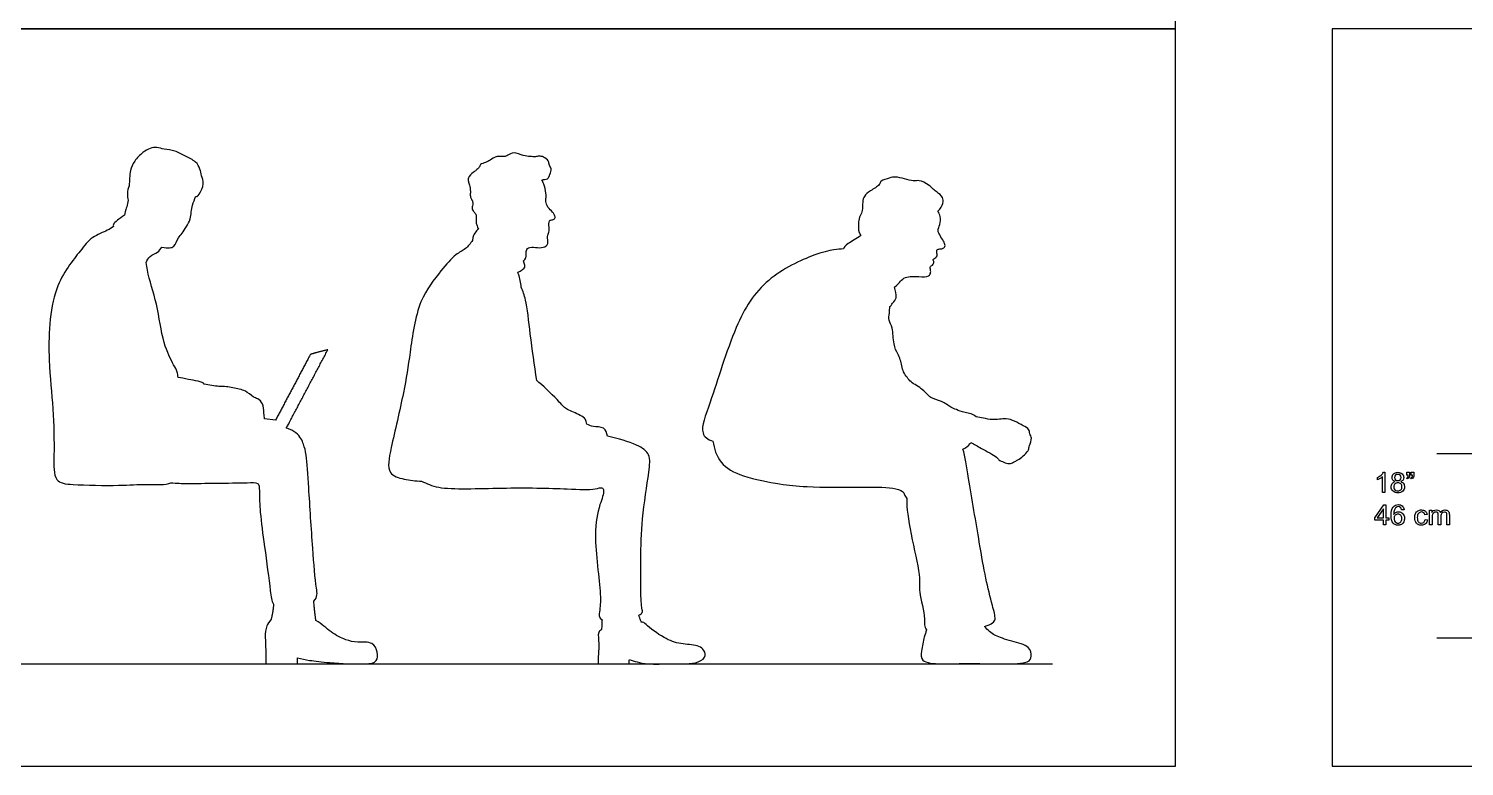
# Model space of a CAD drawing. Header units: millimetres. Extents: x 11.2 to 50.9, y -0.3 to 14.1.
# Drawn here: x 17.78 to 21.341, y 0.177 to 2.006 of the extents above; entities that cross this region are included whole.
import ezdxf

# ---------------------------------------------------------------- set-up
doc = ezdxf.new("R2010")
doc.units = ezdxf.units.MM
for name, color, linetype, true_color in [('AG-DIAGRAM', 7, 'Continuous', 0xfecc66), ('AG-GUIDES', 7, 'Continuous', 0xcccccc), ('AG-OUTLINE', 7, 'Continuous', 0x8000ff), ('X-VPRT', 6, 'Continuous', 0xff00ff)]:
    doc.layers.add(name, color=color, linetype=linetype, true_color=true_color)

msp = doc.modelspace()

# ---------------------------------------------------------------- linework, layer by layer
at = {"layer": 'AG-DIAGRAM'}
for p, q in [((21.2731, 0.4955), (28.6599, 0.4955)), ((11.4802, 0.4311), (20.3194, 0.4311))]:
    msp.add_line(p, q, dxfattribs=at)
at = {"layer": 'AG-GUIDES'}
msp.add_line((21.2731, 0.9527), (24.8739, 0.9527), dxfattribs=at)
for points in [[(21.1255, 0.8874), (21.1255, 0.8934)], [(21.1439, 0.8557), (21.1379, 0.8557), (21.1379, 0.8949)], [(21.14, 0.906), (21.1439, 0.906), (21.1439, 0.8557)], [(21.1996, 0.8898), (21.1981, 0.8922)], [(21.1987, 0.8991), (21.1987, 0.9063), (21.2053, 0.9063), (21.2053, 0.9006)], [(21.202, 0.8991), (21.1987, 0.8991)], [(21.2101, 0.8898), (21.2086, 0.8922)], [(21.2092, 0.8991), (21.2092, 0.9063), (21.2159, 0.9063), (21.2159, 0.9006)], [(21.2125, 0.8991), (21.2092, 0.8991)], [(21.1915, 0.8133), (21.1854, 0.813)], [(21.249, 0.8012), (21.243, 0.8003)], [(21.2436, 0.7889), (21.2496, 0.788)], [(21.2547, 0.7756), (21.2547, 0.8118), (21.2601, 0.8118), (21.2601, 0.8066)], [(21.261, 0.7943), (21.261, 0.7756), (21.2547, 0.7756)], [(21.2824, 0.7967), (21.2824, 0.7756), (21.2764, 0.7756), (21.2764, 0.7991)], [(21.3038, 0.8003), (21.3038, 0.7756), (21.2978, 0.7756), (21.2978, 0.7982)]]:
    msp.add_lwpolyline(points, dxfattribs=at)
for points in [[(21.1406, 0.7756), (21.1406, 0.7874), (21.1186, 0.7874), (21.1186, 0.7931), (21.1415, 0.8256), (21.1466, 0.8256), (21.1466, 0.7931), (21.1535, 0.7931), (21.1535, 0.7874), (21.1466, 0.7874), (21.1466, 0.7756)], [(21.1406, 0.7931), (21.1406, 0.8157), (21.1249, 0.7931)]]:
    msp.add_lwpolyline(points, close=True, dxfattribs=at)
for points in [[(21.1255, 0.8934), (21.1288, 0.8949), (21.1318, 0.897), (21.1345, 0.8991)], [(21.1318, 0.8907), (21.1294, 0.8892), (21.1273, 0.888), (21.1255, 0.8874)], [(21.1379, 0.8949), (21.1363, 0.8934), (21.1342, 0.8919), (21.1318, 0.8907)], [(21.1345, 0.8991), (21.1369, 0.9015), (21.1388, 0.9036), (21.14, 0.906)], [(21.1616, 0.8931), (21.1616, 0.8967), (21.1629, 0.8997), (21.1656, 0.9021)], [(21.1635, 0.8868), (21.1622, 0.8886), (21.1616, 0.8907), (21.1616, 0.8931)], [(21.1656, 0.9021), (21.1683, 0.9045), (21.1716, 0.906), (21.1761, 0.906)], [(21.1701, 0.8985), (21.1686, 0.897), (21.168, 0.8952), (21.168, 0.8931)], [(21.168, 0.8931), (21.168, 0.8907), (21.1686, 0.8889), (21.1701, 0.8874)], [(21.1761, 0.9009), (21.1737, 0.9009), (21.1719, 0.9), (21.1701, 0.8985)], [(21.1761, 0.906), (21.1803, 0.906), (21.1839, 0.9045), (21.1866, 0.9021)], [(21.1818, 0.8985), (21.1803, 0.9), (21.1785, 0.9009), (21.1761, 0.9009)], [(21.1842, 0.8928), (21.1842, 0.8952), (21.1833, 0.897), (21.1818, 0.8985)], [(21.1818, 0.8874), (21.1833, 0.8889), (21.1842, 0.8907), (21.1842, 0.8928)], [(21.1866, 0.9021), (21.1894, 0.8994), (21.1906, 0.8964), (21.1906, 0.8928)], [(21.1906, 0.8928), (21.1906, 0.8904), (21.19, 0.8886), (21.1888, 0.8868)], [(21.1981, 0.8922), (21.1993, 0.8928), (21.2002, 0.8934), (21.2008, 0.8946)], [(21.2041, 0.894), (21.2032, 0.8922), (21.2017, 0.8907), (21.1996, 0.8898)], [(21.2008, 0.8946), (21.2014, 0.8958), (21.2017, 0.8973), (21.202, 0.8991)], [(21.2053, 0.9006), (21.2053, 0.8976), (21.205, 0.8952), (21.2041, 0.894)], [(21.2086, 0.8922), (21.2098, 0.8928), (21.2107, 0.8934), (21.2113, 0.8946)], [(21.2147, 0.894), (21.2138, 0.8922), (21.2122, 0.8907), (21.2101, 0.8898)], [(21.2113, 0.8946), (21.2119, 0.8958), (21.2122, 0.8973), (21.2125, 0.8991)], [(21.2159, 0.9006), (21.2159, 0.8976), (21.2156, 0.8952), (21.2147, 0.894)], [(21.1595, 0.8702), (21.1595, 0.8732), (21.1604, 0.8759), (21.1619, 0.8783)], [(21.1641, 0.8591), (21.161, 0.8621), (21.1595, 0.8657), (21.1595, 0.8702)], [(21.1619, 0.8783), (21.1638, 0.8804), (21.1662, 0.8819), (21.1692, 0.8829)], [(21.1692, 0.8829), (21.1665, 0.8838), (21.1647, 0.885), (21.1635, 0.8868)], [(21.1761, 0.8551), (21.1713, 0.8551), (21.1671, 0.8563), (21.1641, 0.8591)], [(21.1689, 0.8771), (21.1668, 0.8753), (21.1659, 0.8729), (21.1659, 0.8702)], [(21.1659, 0.8702), (21.1659, 0.8684), (21.1665, 0.8666), (21.1671, 0.8651)], [(21.1671, 0.8651), (21.168, 0.8633), (21.1692, 0.8621), (21.171, 0.8612)], [(21.1761, 0.8801), (21.1731, 0.8801), (21.1707, 0.8792), (21.1689, 0.8771)], [(21.1701, 0.8874), (21.1716, 0.8859), (21.1737, 0.8853), (21.1761, 0.8853)], [(21.171, 0.8612), (21.1725, 0.8603), (21.1743, 0.8597), (21.1761, 0.8597)], [(21.1761, 0.8853), (21.1785, 0.8853), (21.1803, 0.8859), (21.1818, 0.8874)], [(21.1833, 0.8771), (21.1815, 0.8792), (21.1788, 0.8801), (21.1761, 0.8801)], [(21.1761, 0.8597), (21.1791, 0.8597), (21.1815, 0.8609), (21.1833, 0.8627)], [(21.1882, 0.8591), (21.1851, 0.8563), (21.1809, 0.8551), (21.1761, 0.8551)], [(21.1888, 0.8868), (21.1875, 0.885), (21.1857, 0.8838), (21.183, 0.8829)], [(21.183, 0.8829), (21.1863, 0.8816), (21.1885, 0.8801), (21.1903, 0.878)], [(21.1863, 0.8699), (21.1863, 0.8729), (21.1854, 0.8753), (21.1833, 0.8771)], [(21.1833, 0.8627), (21.1854, 0.8645), (21.1863, 0.8669), (21.1863, 0.8699)], [(21.1927, 0.8699), (21.1927, 0.8657), (21.1912, 0.8621), (21.1882, 0.8591)], [(21.1903, 0.878), (21.1918, 0.8756), (21.1927, 0.8729), (21.1927, 0.8699)], [(21.1592, 0.7988), (21.1592, 0.8085), (21.161, 0.8157), (21.1647, 0.8199)], [(21.1647, 0.8199), (21.168, 0.8238), (21.1722, 0.8259), (21.1773, 0.8259)], [(21.177, 0.8208), (21.1749, 0.8208), (21.1734, 0.8202), (21.1719, 0.819)], [(21.183, 0.8181), (21.1815, 0.8199), (21.1794, 0.8208), (21.177, 0.8208)], [(21.1773, 0.8259), (21.1812, 0.8259), (21.1845, 0.8247), (21.1869, 0.8226)], [(21.1869, 0.8226), (21.1897, 0.8202), (21.1912, 0.8172), (21.1915, 0.8133)], [(21.1644, 0.7801), (21.161, 0.7841), (21.1592, 0.7904), (21.1592, 0.7988)], [(21.1674, 0.813), (21.1662, 0.8103), (21.1656, 0.8063), (21.1656, 0.8012)], [(21.1656, 0.8012), (21.1671, 0.8036), (21.1689, 0.8051), (21.171, 0.8063)], [(21.1695, 0.7994), (21.1674, 0.7976), (21.1665, 0.7949), (21.1665, 0.7916)], [(21.1665, 0.7916), (21.1665, 0.7895), (21.1668, 0.7877), (21.1677, 0.7856)], [(21.1719, 0.819), (21.1698, 0.8178), (21.1683, 0.8157), (21.1674, 0.813)], [(21.1677, 0.7856), (21.1686, 0.7838), (21.1701, 0.7823), (21.1716, 0.7813)], [(21.1764, 0.8024), (21.1737, 0.8024), (21.1713, 0.8015), (21.1695, 0.7994)], [(21.171, 0.8063), (21.1731, 0.8076), (21.1752, 0.8079), (21.1776, 0.8079)], [(21.1833, 0.7994), (21.1815, 0.8015), (21.1791, 0.8024), (21.1764, 0.8024)], [(21.1776, 0.8079), (21.1818, 0.8079), (21.1851, 0.8063), (21.1882, 0.8033)], [(21.1854, 0.813), (21.1848, 0.8154), (21.1842, 0.8169), (21.183, 0.8181)], [(21.186, 0.7913), (21.186, 0.7949), (21.1851, 0.7976), (21.1833, 0.7994)], [(21.1833, 0.7829), (21.1851, 0.785), (21.186, 0.7877), (21.186, 0.7913)], [(21.1882, 0.8033), (21.1912, 0.8003), (21.1924, 0.7964), (21.1924, 0.7919)], [(21.1924, 0.7919), (21.1924, 0.7886), (21.1918, 0.7856), (21.1906, 0.7829)], [(21.218, 0.7934), (21.218, 0.7973), (21.2186, 0.8009), (21.2198, 0.8036)], [(21.2225, 0.7795), (21.2195, 0.7829), (21.218, 0.7874), (21.218, 0.7934)], [(21.2198, 0.8036), (21.221, 0.8066), (21.2231, 0.8091), (21.2258, 0.8103)], [(21.227, 0.8042), (21.2252, 0.8021), (21.2243, 0.7985), (21.2243, 0.7937)], [(21.2243, 0.7937), (21.2243, 0.7889), (21.2252, 0.7853), (21.227, 0.7832)], [(21.2258, 0.8103), (21.2285, 0.8118), (21.2312, 0.8127), (21.2345, 0.8127)], [(21.2345, 0.8076), (21.2315, 0.8076), (21.2291, 0.8063), (21.227, 0.8042)], [(21.2345, 0.8127), (21.2385, 0.8127), (21.2415, 0.8115), (21.2442, 0.8097)], [(21.24, 0.8057), (21.2385, 0.8069), (21.2366, 0.8076), (21.2345, 0.8076)], [(21.243, 0.8003), (21.2424, 0.8027), (21.2415, 0.8045), (21.24, 0.8057)], [(21.2403, 0.7819), (21.2421, 0.7835), (21.243, 0.7856), (21.2436, 0.7889)], [(21.2442, 0.8097), (21.2466, 0.8076), (21.2481, 0.8048), (21.249, 0.8012)], [(21.2496, 0.788), (21.2487, 0.7838), (21.2472, 0.7804), (21.2445, 0.7783)], [(21.2601, 0.8066), (21.2613, 0.8085), (21.2629, 0.81), (21.2647, 0.8109)], [(21.2619, 0.8018), (21.2613, 0.8), (21.261, 0.7976), (21.261, 0.7943)], [(21.265, 0.8057), (21.2638, 0.8048), (21.2625, 0.8036), (21.2619, 0.8018)], [(21.2647, 0.8109), (21.2668, 0.8121), (21.2689, 0.8127), (21.2713, 0.8127)], [(21.2698, 0.8073), (21.2683, 0.8073), (21.2665, 0.8069), (21.265, 0.8057)], [(21.2749, 0.8051), (21.2737, 0.8066), (21.2722, 0.8073), (21.2698, 0.8073)], [(21.2713, 0.8127), (21.274, 0.8127), (21.2761, 0.8121), (21.2779, 0.8109)], [(21.2764, 0.7991), (21.2764, 0.8018), (21.2758, 0.8039), (21.2749, 0.8051)], [(21.2779, 0.8109), (21.2797, 0.8097), (21.2809, 0.8082), (21.2815, 0.8063)], [(21.2815, 0.8063), (21.2842, 0.8106), (21.2882, 0.8127), (21.2927, 0.8127)], [(21.2851, 0.8048), (21.2833, 0.803), (21.2824, 0.8003), (21.2824, 0.7967)], [(21.2915, 0.8073), (21.2888, 0.8073), (21.2866, 0.8063), (21.2851, 0.8048)], [(21.2951, 0.8063), (21.2939, 0.8069), (21.2927, 0.8073), (21.2915, 0.8073)], [(21.2927, 0.8127), (21.2963, 0.8127), (21.299, 0.8115), (21.3011, 0.8097)], [(21.2972, 0.8036), (21.2969, 0.8048), (21.296, 0.8057), (21.2951, 0.8063)], [(21.2978, 0.7982), (21.2978, 0.8009), (21.2975, 0.8024), (21.2972, 0.8036)], [(21.3011, 0.8097), (21.3029, 0.8076), (21.3038, 0.8045), (21.3038, 0.8003)], [(21.1767, 0.775), (21.1716, 0.775), (21.1674, 0.7765), (21.1644, 0.7801)], [(21.1716, 0.7813), (21.1731, 0.7801), (21.1749, 0.7795), (21.1767, 0.7795)], [(21.1767, 0.7795), (21.1794, 0.7795), (21.1815, 0.7807), (21.1833, 0.7829)], [(21.1848, 0.7768), (21.1824, 0.7756), (21.1797, 0.775), (21.1767, 0.775)], [(21.1906, 0.7829), (21.1891, 0.7801), (21.1872, 0.7783), (21.1848, 0.7768)], [(21.2342, 0.775), (21.2294, 0.775), (21.2255, 0.7762), (21.2225, 0.7795)], [(21.227, 0.7832), (21.2288, 0.7807), (21.2312, 0.7798), (21.2342, 0.7798)], [(21.2342, 0.7798), (21.2366, 0.7798), (21.2388, 0.7804), (21.2403, 0.7819)], [(21.2445, 0.7783), (21.2418, 0.7759), (21.2385, 0.775), (21.2342, 0.775)]]:
    msp.add_open_spline(points, degree=3, dxfattribs=at)
at = {"layer": 'AG-OUTLINE'}
msp.add_lwpolyline([(18.392, 1.0352), (18.3646, 1.0386)], dxfattribs=at)
for points, degree, knots in [([(18.1945, 1.5909), (18.196, 1.5872), (18.2044, 1.5976), (18.2167, 1.6213), (18.2072, 1.6412), (18.2059, 1.6584), (18.1951, 1.6779), (18.1676, 1.6892), (18.1435, 1.7047), (18.1161, 1.7061), (18.0978, 1.7123), (18.0803, 1.7104), (18.0623, 1.699), (18.0413, 1.6791), (18.0311, 1.6548), (18.0303, 1.6377), (18.0294, 1.6231), (18.0292, 1.6166)], 3, [9.301164, 9.301164, 9.301164, 9.301164, 9.481754, 9.785585, 10.045164, 10.281916, 10.54206, 10.85244, 11.161691, 11.458324, 11.708897, 11.940868, 12.203797, 12.513687, 12.80283, 13.056461, 13.260319, 13.260319, 13.260319, 13.260319]), ([(19.0528, 1.6315), (19.0564, 1.6317), (19.0687, 1.6314), (19.0722, 1.6445), (19.0778, 1.6588), (19.0702, 1.6668), (19.0707, 1.6792), (19.0572, 1.6884), (19.0461, 1.6906), (19.0365, 1.6877), (19.0232, 1.6893), (19.0063, 1.6899), (18.9841, 1.7015), (18.9681, 1.692), (18.9592, 1.6877), (18.9407, 1.6912), (18.9243, 1.6801), (18.9139, 1.6739), (18.8992, 1.6707), (18.8976, 1.6613), (18.8894, 1.6545), (18.8825, 1.6501), (18.8685, 1.6369), (18.87, 1.6272), (18.8739, 1.6181), (18.8761, 1.6024), (18.8741, 1.5905), (18.8793, 1.5806), (18.8832, 1.5732), (18.878, 1.5607), (18.8833, 1.5524), (18.8894, 1.5462), (18.8905, 1.5376), (18.889, 1.5273), (18.8907, 1.5194), (18.8937, 1.512), (18.8957, 1.5086)], 3, [3.889492, 3.889492, 3.889492, 3.889492, 4.100554, 4.30101, 4.5159, 4.691962, 4.882303, 5.103228, 5.292079, 5.468141, 5.672073, 5.908607, 6.185813, 6.417567, 6.59429, 6.83223, 7.080565, 7.284228, 7.492004, 7.656208, 7.833714, 8.004784, 8.245631, 8.41388, 8.591677, 8.817538, 9.015376, 9.19914, 9.360074, 9.559073, 9.731272, 9.895884, 10.059985, 10.242106, 10.404392, 10.599457, 10.599457, 10.599457, 10.599457]), ([(20.0353, 1.5531), (20.0496, 1.5672), (20.0494, 1.5909), (20.0318, 1.5992), (20.0148, 1.6186), (19.9882, 1.6314), (19.9746, 1.626), (19.9294, 1.6412), (19.9162, 1.6353), (19.892, 1.6297), (19.8913, 1.6176), (19.8669, 1.6042), (19.8519, 1.5913), (19.8473, 1.5763), (19.8493, 1.5549), (19.8418, 1.5426), (19.8371, 1.5269), (19.8392, 1.5142), (19.8366, 1.5044), (19.8437, 1.4929)], 3, [3.799099, 3.799099, 3.799099, 3.799099, 4.112127, 4.376579, 4.693761, 5.015033, 5.253293, 5.664799, 5.914132, 6.201017, 6.395571, 6.713231, 6.990922, 7.22915, 7.509912, 7.744622, 7.989053, 8.21346, 8.438531, 8.438531, 8.438531, 8.438531]), ([(18.0292, 1.6166), (18.0257, 1.6117), (18.024, 1.5986), (18.0253, 1.5854), (18.0266, 1.5805)], 3, [-0.9000786, -0.9000786, -0.9000786, -0.9000786, -0.6660516, -0.4983183, -0.4983183, -0.4983183, -0.4983183]), ([(19.007, 1.4304), (19.0096, 1.4325), (19.0156, 1.4374), (19.0122, 1.4535), (19.0184, 1.465), (19.0377, 1.4636), (19.0557, 1.4617), (19.071, 1.4723), (19.0647, 1.4908), (19.0709, 1.5013), (19.0708, 1.5091), (19.0696, 1.5261), (19.073, 1.5319), (19.0813, 1.5318), (19.0868, 1.5376), (19.0837, 1.5463), (19.0732, 1.557), (19.0622, 1.57), (19.0627, 1.585), (19.064, 1.5978), (19.0575, 1.6209), (19.0544, 1.6279), (19.0528, 1.6315)], 3, [0, 0, 0, 0, 0.178716, 0.400999, 0.587001, 0.826414, 1.073051, 1.291861, 1.528533, 1.717786, 1.878894, 2.11169, 2.247274, 2.402978, 2.548945, 2.708825, 2.931478, 3.164109, 3.375546, 3.583765, 3.857749, 4.053591, 4.053591, 4.053591, 4.053591]), ([(18.0266, 1.5805), (18.0258, 1.575), (18.0236, 1.5643), (18.0195, 1.5565), (18.0174, 1.5435)], 3, [-0.6053987, -0.6053987, -0.6053987, -0.6053987, -0.2790268, 0, 0, 0, 0]), ([(18.1708, 1.5156), (18.1747, 1.5215), (18.1827, 1.5334), (18.1836, 1.5693), (18.1915, 1.5822), (18.1945, 1.5909)], 3, [0, 0, 0, 0, 0.2610993, 0.5938688, 0.8632882, 0.8632882, 0.8632882, 0.8632882]), ([(18.0174, 1.5435), (18.0044, 1.535), (17.9889, 1.5232), (17.9887, 1.5176), (17.99, 1.5154)], 3, [-3.0756069, -3.0756069, -3.0756069, -3.0756069, -2.6587784, -2.5209268, -2.5209268, -2.5209268, -2.5209268]), ([(19.9274, 1.3651), (19.9367, 1.3723), (19.9426, 1.3803), (19.9542, 1.3923), (19.9875, 1.3915), (20.0128, 1.3896), (20.0178, 1.4013), (20.0168, 1.4093), (20.0149, 1.415), (20.0188, 1.4184), (20.0242, 1.4212), (20.0258, 1.4285), (20.0224, 1.432), (20.0244, 1.4363), (20.0307, 1.4383), (20.0337, 1.4429), (20.0326, 1.4512), (20.0314, 1.4578), (20.04, 1.4604), (20.0491, 1.46), (20.0545, 1.4685), (20.049, 1.4796), (20.0406, 1.4926), (20.0332, 1.5059), (20.0412, 1.5202), (20.0422, 1.5406), (20.0378, 1.5492), (20.0353, 1.5531)], 3, [-4.584407, -4.584407, -4.584407, -4.584407, -4.374886, -4.147499, -3.81397, -3.532063, -3.350213, -3.185362, -3.053058, -2.931768, -2.789686, -2.642389, -2.523032, -2.411132, -2.265944, -2.137193, -1.971133, -1.834508, -1.675559, -1.503059, -1.340396, -1.145303, -0.912919, -0.698715, -0.472891, -0.215599, 0, 0, 0, 0]), ([(17.99, 1.5154), (17.985, 1.5121), (17.9754, 1.5048), (17.9337, 1.4898), (17.9063, 1.4518), (17.832, 1.363), (17.8269, 1.1831), (17.8417, 1.0672), (17.8433, 0.9538), (17.8404, 0.8803), (17.8931, 0.8746), (18.0053, 0.8721), (18.0674, 0.8776), (18.1203, 0.8739), (18.1324, 0.8799)], 3, [0, 0, 0, 0, 0.240973, 0.603556, 0.988518, 1.585513, 2.341629, 2.970866, 3.581226, 4.024027, 4.392794, 4.997368, 5.475212, 5.912063, 5.912063, 5.912063, 5.912063]), ([(18.1102, 1.4644), (18.1254, 1.4614), (18.1437, 1.4624), (18.1481, 1.4885), (18.1641, 1.5017), (18.1708, 1.5156)], 3, [3.697616, 3.697616, 3.697616, 3.697616, 4.057554, 4.417807, 4.79232, 4.79232, 4.79232, 4.79232]), ([(18.8957, 1.5086), (18.8916, 1.5069), (18.8869, 1.4987), (18.8814, 1.4925), (18.8805, 1.4809)], 3, [-6.9370741, -6.9370741, -6.9370741, -6.9370741, -6.6501462, -6.3728199, -6.3728199, -6.3728199, -6.3728199]), ([(18.0714, 1.4259), (18.0736, 1.4316), (18.0795, 1.4435), (18.1005, 1.45), (18.1071, 1.4597), (18.1102, 1.4644)], 3, [0, 0, 0, 0, 0.2440089, 0.5017426, 0.7351311, 0.7351311, 0.7351311, 0.7351311]), ([(18.8805, 1.4809), (18.8756, 1.4735), (18.8638, 1.4587), (18.8365, 1.4467), (18.8002, 1.4028), (18.7428, 1.3319), (18.7259, 1.2009), (18.7114, 1.1052), (18.6795, 0.9732), (18.6656, 0.9011), (18.7124, 0.8877), (18.7395, 0.8848), (18.7545, 0.8839)], 3, [-7.134927, -7.134927, -7.134927, -7.134927, -6.840801, -6.538505, -6.119767, -5.576353, -4.933603, -4.357328, -3.687656, -3.241269, -2.892704, -2.515331, -2.515331, -2.515331, -2.515331]), ([(19.8437, 1.4929), (19.8323, 1.4844), (19.8133, 1.475), (19.8, 1.4632), (19.801, 1.4597)], 3, [0, 0, 0, 0, 0.3874093, 0.6911166, 0.6911166, 0.6911166, 0.6911166]), ([(18.1503, 1.1413), (18.1499, 1.1461), (18.1475, 1.1591), (18.1383, 1.1731), (18.1101, 1.2301), (18.1008, 1.3227), (18.0763, 1.389), (18.0722, 1.4198), (18.0714, 1.4259)], 3, [-6.19383, -6.19383, -6.19383, -6.19383, -6.058328, -5.801243, -5.362544, -4.802431, -4.270505, -4.135819, -4.135819, -4.135819, -4.135819]), ([(18.9931, 1.4019), (18.9969, 1.4034), (19.0036, 1.4078), (19.0118, 1.4138), (19.0106, 1.421), (19.007, 1.4304)], 3, [0, 0, 0, 0, 0.2246004, 0.4165275, 0.6295092, 0.6295092, 0.6295092, 0.6295092]), ([(19.801, 1.4597), (19.7929, 1.4594), (19.775, 1.4581), (19.7233, 1.4458), (19.6018, 1.3878), (19.5282, 1.2695), (19.4755, 1.0874), (19.4413, 1.0045), (19.4636, 0.9875), (19.4772, 0.9832)], 3, [0, 0, 0, 0, 0.279476, 0.684103, 1.326286, 2.002394, 2.794812, 3.29774, 3.592908, 3.592908, 3.592908, 3.592908]), ([(19.0017, 1.3648), (18.9999, 1.3765), (18.997, 1.3909), (18.9938, 1.4001), (18.9931, 1.4019)], 3, [4.5877356, 4.5877356, 4.5877356, 4.5877356, 4.8046851, 4.8637186, 4.8637186, 4.8637186, 4.8637186]), ([(19.0399, 1.1333), (19.0346, 1.1717), (19.0236, 1.244), (19.0151, 1.3325), (19.0057, 1.3544), (19.0017, 1.3648)], 3, [-1.467352, -1.467352, -1.467352, -1.467352, -0.854238, -0.328315, 0, 0, 0, 0]), ([(19.9159, 1.3169), (19.9178, 1.3168), (19.9227, 1.3275), (19.9355, 1.3375), (19.9298, 1.3573), (19.9274, 1.3651)], 3, [2.1907887, 2.1907887, 2.1907887, 2.1907887, 2.3761688, 2.5986339, 2.8854511, 2.8854511, 2.8854511, 2.8854511]), ([(20.1296, 1.0433), (20.1234, 1.0506), (20.1014, 1.0532), (20.0811, 1.0613), (20.0668, 1.0667), (20.0444, 1.0841), (20.0155, 1.0886), (19.9993, 1.1124), (19.9676, 1.1283), (19.959, 1.1419), (19.9477, 1.1542), (19.9429, 1.1856), (19.9352, 1.1997), (19.9233, 1.224), (19.9248, 1.2641), (19.9117, 1.282), (19.9151, 1.3007), (19.9154, 1.3115), (19.9159, 1.3169)], 3, [-4.351588, -4.351588, -4.351588, -4.351588, -4.060265, -3.791736, -3.573906, -3.278026, -2.980494, -2.682163, -2.35153, -2.131187, -1.904178, -1.592414, -1.364118, -1.075779, -0.721233, -0.463889, -0.228527, 0, 0, 0, 0]), ([(18.5219, 1.2099), (18.4982, 1.2044), (18.4786, 1.1984), (18.4353, 1.1168), (18.392, 1.0352)], 2, [-0.0129572, -0.0129572, -0.0129572, 0.122269, 0.122269, 0.730508, 0.730508, 0.730508]), ([(18.4186, 1.0162), (18.4201, 1.018), (18.4216, 1.0208), (18.4717, 1.1153), (18.5219, 1.2099)], 2, [0.1646988, 0.1646988, 0.1646988, 0.1796134, 0.1796134, 0.8719152, 0.8719152, 0.8719152]), ([(18.2151, 1.1246), (18.2124, 1.1303), (18.1721, 1.1366), (18.1589, 1.1398), (18.1503, 1.1413)], 3, [-0.7478116, -0.7478116, -0.7478116, -0.7478116, -0.3337526, 0, 0, 0, 0]), ([(18.3646, 1.0386), (18.3645, 1.0423), (18.3622, 1.0566), (18.3633, 1.0761), (18.3479, 1.089), (18.3366, 1.0922), (18.317, 1.109), (18.3028, 1.1115), (18.269, 1.1196), (18.2522, 1.1179), (18.2271, 1.1218), (18.2151, 1.1246)], 3, [-2.289852, -2.289852, -2.289852, -2.289852, -2.129223, -1.855526, -1.619145, -1.41935, -1.141647, -0.915348, -0.58994, -0.345901, 0, 0, 0, 0]), ([(19.1642, 1.0255), (19.162, 1.0355), (19.1565, 1.0448), (19.1229, 1.0584), (19.1099, 1.0644), (19.0911, 1.0864), (19.054, 1.1226), (19.0399, 1.1333)], 3, [0.301724, 0.301724, 0.301724, 0.301724, 0.536387, 0.907897, 1.143735, 1.484075, 1.988536, 1.988536, 1.988536, 1.988536]), ([(20.1168, 0.9801), (20.1256, 0.9753), (20.1407, 0.966), (20.1816, 0.9455), (20.1855, 0.9365), (20.1985, 0.9308), (20.2119, 0.9257), (20.2228, 0.9306), (20.2301, 0.9354), (20.2441, 0.9424), (20.2551, 0.9556), (20.2607, 0.9613), (20.2613, 0.9728), (20.2698, 0.9905), (20.262, 1.001), (20.2621, 1.014), (20.246, 1.0217), (20.2252, 1.0333), (20.2047, 1.0409), (20.1705, 1.0343), (20.1488, 1.0409), (20.1358, 1.0424), (20.1296, 1.0433)], 3, [-4.599008, -4.599008, -4.599008, -4.599008, -4.293628, -3.927314, -3.75912, -3.556065, -3.345439, -3.161642, -2.997009, -2.775972, -2.5455, -2.393768, -2.207899, -1.968115, -1.776922, -1.589733, -1.365084, -1.091946, -0.831554, -0.508266, -0.242328, 0, 0, 0, 0]), ([(18.4868, 0.5862), (18.4973, 0.5971), (18.4916, 0.6241), (18.4838, 0.7219), (18.4746, 0.8621), (18.47, 0.9468), (18.4621, 0.9753), (18.4513, 1.0008), (18.4287, 1.0123), (18.4186, 1.0162)], 3, [4.849002, 4.849002, 4.849002, 4.849002, 5.159269, 5.756558, 6.48845, 7.028825, 7.34239, 7.691043, 7.878571, 7.878571, 7.878571, 7.878571]), ([(19.2152, 0.9958), (19.214, 1.003), (19.2087, 1.0205), (19.1796, 1.0172), (19.1695, 1.023), (19.1642, 1.0255)], 3, [-0.7883358, -0.7883358, -0.7883358, -0.7883358, -0.5232935, -0.2379956, 0, 0, 0, 0]), ([(19.2931, 0.5518), (19.2977, 0.554), (19.3041, 0.5588), (19.2976, 0.5711), (19.2981, 0.6957), (19.2993, 0.7846), (19.318, 0.9026), (19.3232, 0.951), (19.2913, 0.9756), (19.2419, 0.9895), (19.2152, 0.9958)], 3, [-7.487178, -7.487178, -7.487178, -7.487178, -7.308636, -7.126308, -6.512062, -5.929089, -5.315982, -4.942465, -4.588702, -4.166507, -4.166507, -4.166507, -4.166507]), ([(19.4772, 0.9832), (19.4795, 0.9648), (19.4925, 0.9253), (19.5518, 0.8931), (19.6452, 0.876), (19.7094, 0.8689), (19.8487, 0.8686), (19.926, 0.8701), (19.9516, 0.8569), (19.9513, 0.8499), (19.9598, 0.8408), (19.9554, 0.8255), (19.9706, 0.7365), (19.9935, 0.6444), (19.986, 0.6111), (20.0063, 0.544), (20.0002, 0.5232), (20.007, 0.5151)], 3, [-14.405151, -14.405151, -14.405151, -14.405151, -13.984928, -13.531323, -12.990983, -12.524531, -11.857984, -11.354643, -11.090068, -10.955526, -10.774444, -10.569049, -10.033964, -9.480571, -9.147986, -8.684184, -8.406586, -8.406586, -8.406586, -8.406586]), ([(20.0972, 0.9637), (20.1039, 0.967), (20.111, 0.9707), (20.1162, 0.9791), (20.1168, 0.9801)], 3, [-5.364975, -5.364975, -5.364975, -5.364975, -5.1025091, -5.0661066, -5.0661066, -5.0661066, -5.0661066]), ([(20.1505, 0.5239), (20.1598, 0.5267), (20.172, 0.5319), (20.1797, 0.5422), (20.1691, 0.5794), (20.1523, 0.6469), (20.1379, 0.7325), (20.1123, 0.8828), (20.1026, 0.945), (20.0972, 0.9637)], 3, [-7.476082, -7.476082, -7.476082, -7.476082, -7.245384, -7.061377, -6.732196, -6.268239, -5.737458, -5.031188, -4.586693, -4.586693, -4.586693, -4.586693]), ([(18.1324, 0.8799), (18.1464, 0.879), (18.1755, 0.8775), (18.2444, 0.8796), (18.3174, 0.8793), (18.3479, 0.8814), (18.3519, 0.8712), (18.3519, 0.8543), (18.3534, 0.8018), (18.3649, 0.7232), (18.3786, 0.6179), (18.3818, 0.5868), (18.3871, 0.5789)], 3, [0, 0, 0, 0, 0.378821, 0.867702, 1.377693, 1.673738, 1.835767, 2.066418, 2.477363, 3.016986, 3.62729, 3.953149, 3.953149, 3.953149, 3.953149]), ([(18.7545, 0.8839), (18.7682, 0.8779), (18.7975, 0.8612), (18.9582, 0.869), (19.1075, 0.866), (19.1819, 0.8614), (19.2019, 0.8702), (19.209, 0.8591), (19.1937, 0.821), (19.1786, 0.7508), (19.2009, 0.6063), (19.1965, 0.5636), (19.193, 0.5462), (19.2019, 0.5399)], 3, [-13.133153, -13.133153, -13.133153, -13.133153, -12.746428, -12.023889, -11.289023, -10.806696, -10.571098, -10.407498, -10.062134, -9.554997, -8.857314, -8.474259, -8.231725, -8.231725, -8.231725, -8.231725]), ([(18.3811, 0.5417), (18.3706, 0.5288), (18.3655, 0.5094), (18.3675, 0.4819), (18.3678, 0.4514), (18.3678, 0.4378), (18.3678, 0.4311), (18.3939, 0.4311), (18.4201, 0.4311), (18.4463, 0.4311), (18.4463, 0.4359), (18.4463, 0.4408), (18.4463, 0.4457), (18.4563, 0.4434), (18.4779, 0.4389), (18.5271, 0.4335), (18.6106, 0.4288), (18.6458, 0.4347), (18.6456, 0.4605), (18.6341, 0.4871), (18.5946, 0.4836), (18.5658, 0.4894), (18.5285, 0.5089), (18.507, 0.5298), (18.4923, 0.5387)], 3, [-0.046024, -0.046024, -0.046024, -0.046024, 0.202859, 0.523918, 0.840129, 1.099872, 1.099872, 1.099872, 1.61177, 1.61177, 1.61177, 1.832764, 1.832764, 1.832764, 2.152978, 2.565193, 3.102709, 3.416076, 3.678077, 3.967209, 4.310042, 4.628159, 4.998999, 5.378397, 5.378397, 5.378397, 5.378397]), ([(19.2019, 0.5399), (19.2018, 0.5364), (19.2015, 0.5272), (19.201, 0.5205), (19.2006, 0.5158)], 3, [-0.3428547, -0.3428547, -0.3428547, -0.3428547, -0.2125586, 0, 0, 0, 0]), ([(19.2697, 0.442), (19.276, 0.4396), (19.2895, 0.4353), (19.3187, 0.4292), (19.3744, 0.4322), (19.4391, 0.4291), (19.4625, 0.4507), (19.4523, 0.4686), (19.4379, 0.4783), (19.3947, 0.4795), (19.3565, 0.493), (19.312, 0.5261), (19.3048, 0.5353), (19.3003, 0.5334)], 3, [1.897414, 1.897414, 1.897414, 1.897414, 2.157116, 2.464663, 2.903559, 3.370104, 3.653056, 3.884387, 4.120155, 4.487609, 4.8723, 5.29994, 5.487546, 5.487546, 5.487546, 5.487546]), ([(19.3003, 0.5334), (19.2983, 0.5374), (19.2955, 0.5441), (19.2937, 0.5496), (19.2931, 0.5518)], 3, [-0.3738056, -0.3738056, -0.3738056, -0.3738056, -0.2294793, -0.1320304, -0.1320304, -0.1320304, -0.1320304]), ([(19.2006, 0.5158), (19.1979, 0.5148), (19.1901, 0.5068), (19.1962, 0.4813), (19.1915, 0.4468), (19.1922, 0.4362), (19.1922, 0.4311), (19.2178, 0.4311), (19.2433, 0.4311), (19.2688, 0.4311), (19.2691, 0.4347), (19.2694, 0.4384), (19.2697, 0.442)], 3, [6.770142, 6.770142, 6.770142, 6.770142, 6.926651, 7.221577, 7.55796, 7.782228, 7.782228, 7.782228, 8.279775, 8.279775, 8.279775, 8.468329, 8.468329, 8.468329, 8.468329]), ([(20.007, 0.5151), (20.0049, 0.5092), (20.0007, 0.4975), (19.994, 0.4635), (19.9916, 0.434), (20.0502, 0.4294), (20.1141, 0.4339), (20.2605, 0.4271), (20.2675, 0.4488), (20.2645, 0.4762), (20.215, 0.487), (20.176, 0.5011), (20.1641, 0.5099), (20.1547, 0.5192), (20.1505, 0.5239)], 3, [0, 0, 0, 0, 0.241108, 0.571766, 0.837277, 1.214024, 1.708845, 2.357334, 2.594615, 2.855007, 3.191935, 3.558076, 3.839153, 4.082057, 4.082057, 4.082057, 4.082057])]:
    msp.add_open_spline(points, degree=degree, knots=knots, dxfattribs=at)
for points in [[(18.3871, 0.5789), (18.3858, 0.56), (18.3811, 0.5417)], [(18.4923, 0.5387), (18.4903, 0.5491), (18.4868, 0.5862)]]:
    msp.add_open_spline(points, degree=2, dxfattribs=at)
at = {"layer": 'X-VPRT'}
for points in [[(11.1754, 3.8347), (11.1754, 2.0059), (20.6242, 2.0059), (20.6242, 3.8347)], [(11.1754, 2.0059), (11.1754, 0.1771), (20.6242, 0.1771), (20.6242, 2.0059)], [(21.0131, 2.0059), (21.0131, 0.1771), (28.8631, 0.1771), (28.8631, 2.0059)]]:
    msp.add_lwpolyline(points, close=True, dxfattribs=at)

doc.saveas('drawing.dxf')
